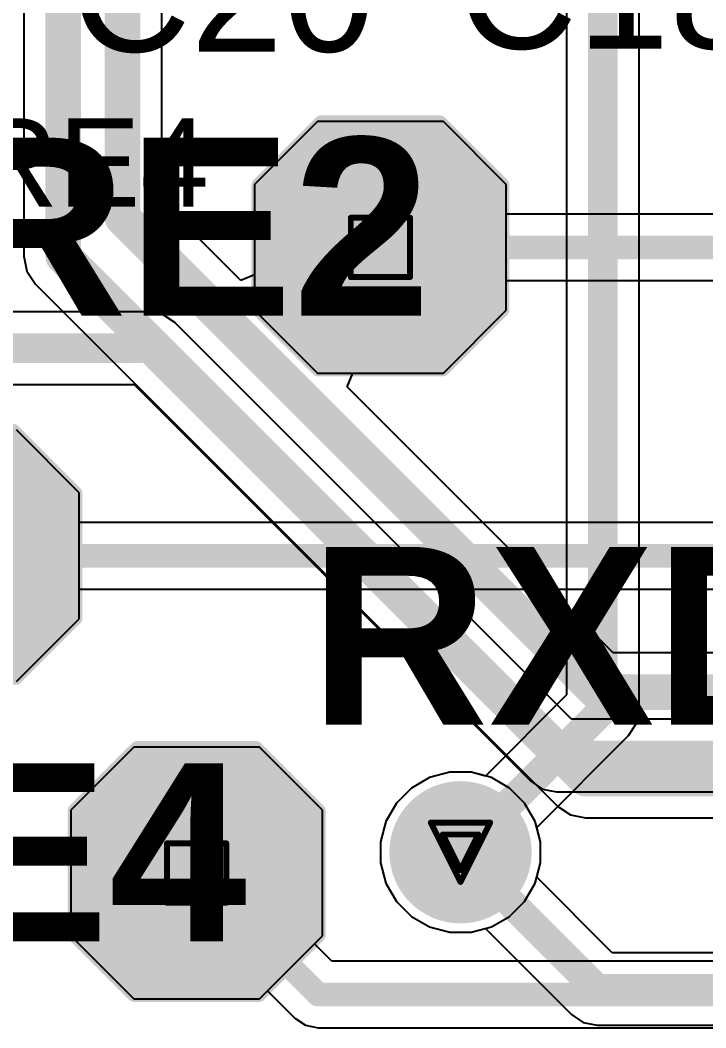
# Model space of a CAD drawing. Header units: inches. Extents: x -0.1 to 17.9, y -0.8 to 4.8.
# Drawn here: x 0.7115 to 0.9427, y 2.7958 to 3.1356 of the extents above; entities that cross this region are included whole.
import ezdxf

# ---------------------------------------------------------------- set-up
doc = ezdxf.new("R2010")
doc.units = ezdxf.units.IN
doc.header["$MEASUREMENT"] = 0
for name, color, linetype in [('Bottom Layer 1', 5, 'Continuous'), ('Bottom Solder', 6, 'Continuous'), ('Drill Drawing', 1, 'Continuous'), ('GND+Signal', 16, 'Continuous'), ('Multi-Layer', 9, 'Continuous'), ('Pad Holes', 156, 'Continuous'), ('PWR+Signal', 76, 'Continuous'), ('Top 3D Body', 56, 'Continuous'), ('Top Layer 1', 1, 'Continuous'), ('Top Overlay', 2, 'Continuous'), ('Top Solder', 216, 'Continuous')]:
    doc.layers.add(name, color=color, linetype=linetype)
doc.styles.add('Arial', font='', dxfattribs={"height": 0.2})
doc.styles.add('Arial_Bold', font='', dxfattribs={"height": 0.2})
doc.styles.get('Arial').set_extended_font_data('Arial')
doc.styles.get('Arial_Bold').set_extended_font_data('Arial', bold=True)

# ---------------------------------------------------------------- blocks, each defined once
blk = doc.blocks.new('T____P______TH_1_8___H_________0_92___48')
at = {"layer": 'Bottom Layer 1'}
blk.add_hatch(color=5, dxfattribs=at).paths.add_polyline_path([(0.01772, 0.03543), (-0.01772, 0.03543), (-0.03543, 0.01772), (-0.03543, -0.01772), (-0.01772, -0.03543), (0.01772, -0.03543), (0.03543, -0.01772), (0.03543, 0.01772)])
at = {"layer": 'Bottom Solder'}
blk.add_hatch(color=6, dxfattribs=at).paths.add_polyline_path([(0.01972, 0.03943), (-0.01972, 0.03943), (-0.03943, 0.01972), (-0.03943, -0.01972), (-0.01972, -0.03943), (0.01972, -0.03943), (0.03943, -0.01972), (0.03943, 0.01972)])
at = {"layer": 'GND+Signal'}
blk.add_hatch(color=16, dxfattribs=at).paths.add_polyline_path([(0.01772, 0.03543), (-0.01772, 0.03543), (-0.03543, 0.01772), (-0.03543, -0.01772), (-0.01772, -0.03543), (0.01772, -0.03543), (0.03543, -0.01772), (0.03543, 0.01772)])
at = {"layer": 'Multi-Layer'}
blk.add_hatch(color=9, dxfattribs=at).paths.add_polyline_path([(0.01772, 0.03543), (-0.01772, 0.03543), (-0.03543, 0.01772), (-0.03543, -0.01772), (-0.01772, -0.03543), (0.01772, -0.03543), (0.03543, -0.01772), (0.03543, 0.01772)])
at = {"layer": 'Pad Holes'}
h = blk.add_hatch(color=7, dxfattribs=at)
edge = h.paths.add_edge_path()
edge.add_arc((0, 0), 0.01811, 0, 360)
at = {"layer": 'PWR+Signal'}
blk.add_hatch(color=76, dxfattribs=at).paths.add_polyline_path([(0.01772, 0.03543), (-0.01772, 0.03543), (-0.03543, 0.01772), (-0.03543, -0.01772), (-0.01772, -0.03543), (0.01772, -0.03543), (0.03543, -0.01772), (0.03543, 0.01772)])
at = {"layer": 'Top Layer 1'}
blk.add_hatch(color=1, dxfattribs=at).paths.add_polyline_path([(0.01772, 0.03543), (-0.01772, 0.03543), (-0.03543, 0.01772), (-0.03543, -0.01772), (-0.01772, -0.03543), (0.01772, -0.03543), (0.03543, -0.01772), (0.03543, 0.01772)])
at = {"layer": 'Top Solder'}
blk.add_hatch(color=216, dxfattribs=at).paths.add_polyline_path([(0.01972, 0.03943), (-0.01972, 0.03943), (-0.03943, 0.01972), (-0.03943, -0.01972), (-0.01972, -0.03943), (0.01972, -0.03943), (0.03943, -0.01972), (0.03943, 0.01972)])
at = {"layer": 'Top Overlay'}
for points in [[(-0.041, 0.021, 0.005, 0.005, 0), (-0.02, 0.042, 0.005, 0.005, 0)], [(-0.02, 0.042, 0.005, 0.005, 0), (0.02, 0.042, 0.005, 0.005, 0)], [(0.02, 0.042, 0.005, 0.005, 0), (0.041, 0.021, 0.005, 0.005, 0)], [(-0.041, -0.021, 0.005, 0.005, 0), (-0.041, 0.021, 0.005, 0.005, 0)], [(0.041, -0.021, 0.005, 0.005, 0), (0.041, 0.021, 0.005, 0.005, 0)], [(-0.041, -0.021, 0.005, 0.005, 0), (-0.021, -0.041, 0.005, 0.005, 0)], [(0.021, -0.041, 0.005, 0.005, 0), (0.041, -0.021, 0.005, 0.005, 0)], [(-0.02, -0.041, 0.005, 0.005, 0), (0.021, -0.041, 0.005, 0.005, 0)]]:
    blk.add_lwpolyline(points, format="xyseb", dxfattribs=at)
for points in [[(-0.02125, 0.042, 0.0025, 0.0025, 1), (-0.01875, 0.042, 0.0025, 0.0025, 1)], [(-0.02125, 0.042, 0.0025, 0.0025, 1), (-0.01875, 0.042, 0.0025, 0.0025, 1)], [(0.01875, 0.042, 0.0025, 0.0025, 1), (0.02125, 0.042, 0.0025, 0.0025, 1)], [(0.01875, 0.042, 0.0025, 0.0025, 1), (0.02125, 0.042, 0.0025, 0.0025, 1)], [(-0.04225, 0.021, 0.0025, 0.0025, 1), (-0.03975, 0.021, 0.0025, 0.0025, 1)], [(-0.04225, 0.021, 0.0025, 0.0025, 1), (-0.03975, 0.021, 0.0025, 0.0025, 1)], [(0.03975, 0.021, 0.0025, 0.0025, 1), (0.04225, 0.021, 0.0025, 0.0025, 1)], [(0.03975, 0.021, 0.0025, 0.0025, 1), (0.04225, 0.021, 0.0025, 0.0025, 1)], [(-0.04225, -0.021, 0.0025, 0.0025, 1), (-0.03975, -0.021, 0.0025, 0.0025, 1)], [(-0.04225, -0.021, 0.0025, 0.0025, 1), (-0.03975, -0.021, 0.0025, 0.0025, 1)], [(0.03975, -0.021, 0.0025, 0.0025, 1), (0.04225, -0.021, 0.0025, 0.0025, 1)], [(0.03975, -0.021, 0.0025, 0.0025, 1), (0.04225, -0.021, 0.0025, 0.0025, 1)], [(-0.02225, -0.041, 0.0025, 0.0025, 1), (-0.01975, -0.041, 0.0025, 0.0025, 1)], [(-0.02125, -0.041, 0.0025, 0.0025, 1), (-0.01875, -0.041, 0.0025, 0.0025, 1)], [(0.01975, -0.041, 0.0025, 0.0025, 1), (0.02225, -0.041, 0.0025, 0.0025, 1)], [(0.01975, -0.041, 0.0025, 0.0025, 1), (0.02225, -0.041, 0.0025, 0.0025, 1)]]:
    blk.add_lwpolyline(points, format="xyseb", close=True, dxfattribs=at)
blk = doc.blocks.new('T____P______TH_1_8___H_________0_92___49')
at = {"layer": 'Bottom Layer 1'}
blk.add_hatch(color=5, dxfattribs=at).paths.add_polyline_path([(0.01772, 0.03543), (-0.01772, 0.03543), (-0.03543, 0.01772), (-0.03543, -0.01772), (-0.01772, -0.03543), (0.01772, -0.03543), (0.03543, -0.01772), (0.03543, 0.01772)])
at = {"layer": 'Bottom Solder'}
blk.add_hatch(color=6, dxfattribs=at).paths.add_polyline_path([(0.01972, 0.03943), (-0.01972, 0.03943), (-0.03943, 0.01972), (-0.03943, -0.01972), (-0.01972, -0.03943), (0.01972, -0.03943), (0.03943, -0.01972), (0.03943, 0.01972)])
at = {"layer": 'GND+Signal'}
blk.add_hatch(color=16, dxfattribs=at).paths.add_polyline_path([(0.01772, 0.03543), (-0.01772, 0.03543), (-0.03543, 0.01772), (-0.03543, -0.01772), (-0.01772, -0.03543), (0.01772, -0.03543), (0.03543, -0.01772), (0.03543, 0.01772)])
at = {"layer": 'Multi-Layer'}
blk.add_hatch(color=9, dxfattribs=at).paths.add_polyline_path([(0.01772, 0.03543), (-0.01772, 0.03543), (-0.03543, 0.01772), (-0.03543, -0.01772), (-0.01772, -0.03543), (0.01772, -0.03543), (0.03543, -0.01772), (0.03543, 0.01772)])
at = {"layer": 'Pad Holes'}
h = blk.add_hatch(color=7, dxfattribs=at)
edge = h.paths.add_edge_path()
edge.add_arc((0, 0), 0.01811, 0, 360)
at = {"layer": 'PWR+Signal'}
blk.add_hatch(color=76, dxfattribs=at).paths.add_polyline_path([(0.01772, 0.03543), (-0.01772, 0.03543), (-0.03543, 0.01772), (-0.03543, -0.01772), (-0.01772, -0.03543), (0.01772, -0.03543), (0.03543, -0.01772), (0.03543, 0.01772)])
at = {"layer": 'Top Layer 1'}
blk.add_hatch(color=1, dxfattribs=at).paths.add_polyline_path([(0.01772, 0.03543), (-0.01772, 0.03543), (-0.03543, 0.01772), (-0.03543, -0.01772), (-0.01772, -0.03543), (0.01772, -0.03543), (0.03543, -0.01772), (0.03543, 0.01772)])
at = {"layer": 'Top Solder'}
blk.add_hatch(color=216, dxfattribs=at).paths.add_polyline_path([(0.01972, 0.03943), (-0.01972, 0.03943), (-0.03943, 0.01972), (-0.03943, -0.01972), (-0.01972, -0.03943), (0.01972, -0.03943), (0.03943, -0.01972), (0.03943, 0.01972)])
at = {"layer": 'Top Overlay'}
for points in [[(-0.041, 0.021, 0.005, 0.005, 0), (-0.02, 0.042, 0.005, 0.005, 0)], [(-0.02, 0.042, 0.005, 0.005, 0), (0.02, 0.042, 0.005, 0.005, 0)], [(0.02, 0.042, 0.005, 0.005, 0), (0.041, 0.021, 0.005, 0.005, 0)], [(-0.041, -0.021, 0.005, 0.005, 0), (-0.041, 0.021, 0.005, 0.005, 0)], [(0.041, -0.021, 0.005, 0.005, 0), (0.041, 0.021, 0.005, 0.005, 0)], [(-0.041, -0.021, 0.005, 0.005, 0), (-0.021, -0.041, 0.005, 0.005, 0)], [(0.021, -0.041, 0.005, 0.005, 0), (0.041, -0.021, 0.005, 0.005, 0)], [(-0.02, -0.041, 0.005, 0.005, 0), (0.021, -0.041, 0.005, 0.005, 0)]]:
    blk.add_lwpolyline(points, format="xyseb", dxfattribs=at)
for points in [[(-0.02125, 0.042, 0.0025, 0.0025, 1), (-0.01875, 0.042, 0.0025, 0.0025, 1)], [(-0.02125, 0.042, 0.0025, 0.0025, 1), (-0.01875, 0.042, 0.0025, 0.0025, 1)], [(0.01875, 0.042, 0.0025, 0.0025, 1), (0.02125, 0.042, 0.0025, 0.0025, 1)], [(0.01875, 0.042, 0.0025, 0.0025, 1), (0.02125, 0.042, 0.0025, 0.0025, 1)], [(-0.04225, 0.021, 0.0025, 0.0025, 1), (-0.03975, 0.021, 0.0025, 0.0025, 1)], [(-0.04225, 0.021, 0.0025, 0.0025, 1), (-0.03975, 0.021, 0.0025, 0.0025, 1)], [(0.03975, 0.021, 0.0025, 0.0025, 1), (0.04225, 0.021, 0.0025, 0.0025, 1)], [(0.03975, 0.021, 0.0025, 0.0025, 1), (0.04225, 0.021, 0.0025, 0.0025, 1)], [(-0.04225, -0.021, 0.0025, 0.0025, 1), (-0.03975, -0.021, 0.0025, 0.0025, 1)], [(-0.04225, -0.021, 0.0025, 0.0025, 1), (-0.03975, -0.021, 0.0025, 0.0025, 1)], [(0.03975, -0.021, 0.0025, 0.0025, 1), (0.04225, -0.021, 0.0025, 0.0025, 1)], [(0.03975, -0.021, 0.0025, 0.0025, 1), (0.04225, -0.021, 0.0025, 0.0025, 1)], [(-0.02225, -0.041, 0.0025, 0.0025, 1), (-0.01975, -0.041, 0.0025, 0.0025, 1)], [(-0.02125, -0.041, 0.0025, 0.0025, 1), (-0.01875, -0.041, 0.0025, 0.0025, 1)], [(0.01975, -0.041, 0.0025, 0.0025, 1), (0.02225, -0.041, 0.0025, 0.0025, 1)], [(0.01975, -0.041, 0.0025, 0.0025, 1), (0.02225, -0.041, 0.0025, 0.0025, 1)]]:
    blk.add_lwpolyline(points, format="xyseb", close=True, dxfattribs=at)
blk = doc.blocks.new('T____P______TH_1_8___H_________0_92___50')
at = {"layer": 'Bottom Layer 1'}
blk.add_hatch(color=5, dxfattribs=at).paths.add_polyline_path([(0.01772, 0.03543), (-0.01772, 0.03543), (-0.03543, 0.01772), (-0.03543, -0.01772), (-0.01772, -0.03543), (0.01772, -0.03543), (0.03543, -0.01772), (0.03543, 0.01772)])
at = {"layer": 'Bottom Solder'}
blk.add_hatch(color=6, dxfattribs=at).paths.add_polyline_path([(0.01972, 0.03943), (-0.01972, 0.03943), (-0.03943, 0.01972), (-0.03943, -0.01972), (-0.01972, -0.03943), (0.01972, -0.03943), (0.03943, -0.01972), (0.03943, 0.01972)])
at = {"layer": 'GND+Signal'}
blk.add_hatch(color=16, dxfattribs=at).paths.add_polyline_path([(0.01772, 0.03543), (-0.01772, 0.03543), (-0.03543, 0.01772), (-0.03543, -0.01772), (-0.01772, -0.03543), (0.01772, -0.03543), (0.03543, -0.01772), (0.03543, 0.01772)])
at = {"layer": 'Multi-Layer'}
blk.add_hatch(color=9, dxfattribs=at).paths.add_polyline_path([(0.01772, 0.03543), (-0.01772, 0.03543), (-0.03543, 0.01772), (-0.03543, -0.01772), (-0.01772, -0.03543), (0.01772, -0.03543), (0.03543, -0.01772), (0.03543, 0.01772)])
at = {"layer": 'Pad Holes'}
h = blk.add_hatch(color=7, dxfattribs=at)
edge = h.paths.add_edge_path()
edge.add_arc((0, 0), 0.01811, 0, 360)
at = {"layer": 'PWR+Signal'}
blk.add_hatch(color=76, dxfattribs=at).paths.add_polyline_path([(0.01772, 0.03543), (-0.01772, 0.03543), (-0.03543, 0.01772), (-0.03543, -0.01772), (-0.01772, -0.03543), (0.01772, -0.03543), (0.03543, -0.01772), (0.03543, 0.01772)])
at = {"layer": 'Top Layer 1'}
blk.add_hatch(color=1, dxfattribs=at).paths.add_polyline_path([(0.01772, 0.03543), (-0.01772, 0.03543), (-0.03543, 0.01772), (-0.03543, -0.01772), (-0.01772, -0.03543), (0.01772, -0.03543), (0.03543, -0.01772), (0.03543, 0.01772)])
at = {"layer": 'Top Solder'}
blk.add_hatch(color=216, dxfattribs=at).paths.add_polyline_path([(0.01972, 0.03943), (-0.01972, 0.03943), (-0.03943, 0.01972), (-0.03943, -0.01972), (-0.01972, -0.03943), (0.01972, -0.03943), (0.03943, -0.01972), (0.03943, 0.01972)])
at = {"layer": 'Top Overlay'}
for points in [[(-0.041, 0.021, 0.005, 0.005, 0), (-0.02, 0.042, 0.005, 0.005, 0)], [(-0.02, 0.042, 0.005, 0.005, 0), (0.02, 0.042, 0.005, 0.005, 0)], [(0.02, 0.042, 0.005, 0.005, 0), (0.041, 0.021, 0.005, 0.005, 0)], [(-0.041, -0.021, 0.005, 0.005, 0), (-0.041, 0.021, 0.005, 0.005, 0)], [(0.041, -0.021, 0.005, 0.005, 0), (0.041, 0.021, 0.005, 0.005, 0)], [(-0.041, -0.021, 0.005, 0.005, 0), (-0.021, -0.041, 0.005, 0.005, 0)], [(0.021, -0.041, 0.005, 0.005, 0), (0.041, -0.021, 0.005, 0.005, 0)], [(-0.02, -0.041, 0.005, 0.005, 0), (0.021, -0.041, 0.005, 0.005, 0)]]:
    blk.add_lwpolyline(points, format="xyseb", dxfattribs=at)
for points in [[(-0.02125, 0.042, 0.0025, 0.0025, 1), (-0.01875, 0.042, 0.0025, 0.0025, 1)], [(-0.02125, 0.042, 0.0025, 0.0025, 1), (-0.01875, 0.042, 0.0025, 0.0025, 1)], [(0.01875, 0.042, 0.0025, 0.0025, 1), (0.02125, 0.042, 0.0025, 0.0025, 1)], [(0.01875, 0.042, 0.0025, 0.0025, 1), (0.02125, 0.042, 0.0025, 0.0025, 1)], [(-0.04225, 0.021, 0.0025, 0.0025, 1), (-0.03975, 0.021, 0.0025, 0.0025, 1)], [(-0.04225, 0.021, 0.0025, 0.0025, 1), (-0.03975, 0.021, 0.0025, 0.0025, 1)], [(0.03975, 0.021, 0.0025, 0.0025, 1), (0.04225, 0.021, 0.0025, 0.0025, 1)], [(0.03975, 0.021, 0.0025, 0.0025, 1), (0.04225, 0.021, 0.0025, 0.0025, 1)], [(-0.04225, -0.021, 0.0025, 0.0025, 1), (-0.03975, -0.021, 0.0025, 0.0025, 1)], [(-0.04225, -0.021, 0.0025, 0.0025, 1), (-0.03975, -0.021, 0.0025, 0.0025, 1)], [(0.03975, -0.021, 0.0025, 0.0025, 1), (0.04225, -0.021, 0.0025, 0.0025, 1)], [(0.03975, -0.021, 0.0025, 0.0025, 1), (0.04225, -0.021, 0.0025, 0.0025, 1)], [(-0.02225, -0.041, 0.0025, 0.0025, 1), (-0.01975, -0.041, 0.0025, 0.0025, 1)], [(-0.02125, -0.041, 0.0025, 0.0025, 1), (-0.01875, -0.041, 0.0025, 0.0025, 1)], [(0.01975, -0.041, 0.0025, 0.0025, 1), (0.02225, -0.041, 0.0025, 0.0025, 1)], [(0.01975, -0.041, 0.0025, 0.0025, 1), (0.02225, -0.041, 0.0025, 0.0025, 1)]]:
    blk.add_lwpolyline(points, format="xyseb", close=True, dxfattribs=at)
blk = doc.blocks.new('T____P______TH_1_8___H_________0_92___59')
at = {"layer": 'Bottom Layer 1'}
h = blk.add_hatch(color=5, dxfattribs=at)
edge = h.paths.add_edge_path()
edge.add_arc((0, 0), 0.02, 0, 360)
at = {"layer": 'Bottom Solder'}
h = blk.add_hatch(color=6, dxfattribs=at)
edge = h.paths.add_edge_path()
edge.add_arc((0, 0), 0.024, 0, 360)
at = {"layer": 'GND+Signal'}
h = blk.add_hatch(color=16, dxfattribs=at)
edge = h.paths.add_edge_path()
edge.add_arc((0, 0), 0.02, 0, 360)
at = {"layer": 'Multi-Layer'}
h = blk.add_hatch(color=9, dxfattribs=at)
edge = h.paths.add_edge_path()
edge.add_arc((0, 0), 0.02, 0, 360)
at = {"layer": 'Pad Holes'}
h = blk.add_hatch(color=7, dxfattribs=at)
edge = h.paths.add_edge_path()
edge.add_arc((0, 0), 0.01, 0, 360)
at = {"layer": 'PWR+Signal'}
h = blk.add_hatch(color=76, dxfattribs=at)
edge = h.paths.add_edge_path()
edge.add_arc((0, 0), 0.02, 0, 360)
at = {"layer": 'Top Layer 1'}
h = blk.add_hatch(color=1, dxfattribs=at)
edge = h.paths.add_edge_path()
edge.add_arc((0, 0), 0.02, 0, 360)
at = {"layer": 'Top Solder'}
h = blk.add_hatch(color=216, dxfattribs=at)
edge = h.paths.add_edge_path()
edge.add_arc((0, 0), 0.024, 0, 360)

msp = doc.modelspace()

# ---------------------------------------------------------------- linework, layer by layer
at = {"layer": 'Bottom Layer 1'}
for p, q in [((0.71275, 3.38851), (0.71275, 3.056)), ((0.75925, 3.07449), (0.75925, 3.29107)), ((0.81178, 3.10143), (0.79057, 3.08022)), ((0.85422, 3.10143), (0.81178, 3.10143)), ((0.87543, 3.08022), (0.85422, 3.10143)), ((0.79057, 3.08022), (0.79057, 3.04971)), ((0.87543, 3.07022), (0.87543, 3.08022)), ((0.78595, 3.0478), (0.75925, 3.07449)), ((0.96048, 3.07022), (0.87543, 3.07022)), ((0.71275, 3.056), (0.71375, 3.05093)), ((0.71375, 3.05093), (0.71663, 3.04663)), ((0.79057, 3.04971), (0.78595, 3.0478)), ((0.71663, 3.04663), (0.89278, 2.87047)), ((0.87543, 3.03778), (0.87543, 3.04778)), ((0.87543, 3.04778), (1.06761, 3.04778)), ((0.85422, 3.01657), (0.87543, 3.03778)), ((0.8218, 3.01195), (0.82371, 3.01657)), ((0.82371, 3.01657), (0.85422, 3.01657)), ((0.91149, 2.92225), (0.8218, 3.01195)), ((0.73143, 2.97622), (0.71022, 2.99743)), ((0.73143, 2.93378), (0.73143, 2.97622)), ((0.71022, 2.91257), (0.73143, 2.93378)), ((1.29465, 2.92225), (0.91149, 2.92225)), ((0.74978, 2.89043), (0.72857, 2.86922)), ((0.79222, 2.89043), (0.74978, 2.89043)), ((0.81343, 2.86922), (0.79222, 2.89043)), ((0.85645, 2.882), (0.84958, 2.88016)), ((0.86356, 2.882), (0.85645, 2.882)), ((0.87042, 2.88016), (0.86356, 2.882)), ((0.84958, 2.88016), (0.84342, 2.87661)), ((0.87658, 2.87661), (0.87042, 2.88016)), ((0.84342, 2.87661), (0.8384, 2.87158)), ((0.88161, 2.87158), (0.87658, 2.87661)), ((0.72857, 2.86922), (0.72857, 2.82678)), ((0.81343, 2.82678), (0.81343, 2.86922)), ((0.8384, 2.87158), (0.83484, 2.86542)), ((0.88516, 2.86542), (0.88161, 2.87158)), ((0.89278, 2.87047), (0.89708, 2.8676)), ((0.83484, 2.86542), (0.833, 2.85855)), ((0.887, 2.85855), (0.88516, 2.86542)), ((0.89708, 2.8676), (0.90215, 2.86659)), ((0.90215, 2.86659), (1.10392, 2.86659)), ((0.833, 2.85855), (0.833, 2.85145)), ((0.887, 2.85145), (0.887, 2.85855)), ((0.833, 2.85145), (0.83484, 2.84458)), ((0.88516, 2.84458), (0.887, 2.85145)), ((0.83484, 2.84458), (0.8384, 2.83842)), ((0.88161, 2.83842), (0.88516, 2.84458)), ((0.8384, 2.83842), (0.84342, 2.83339)), ((0.87658, 2.83339), (0.88161, 2.83842)), ((0.84342, 2.83339), (0.84958, 2.82984)), ((0.87042, 2.82984), (0.87658, 2.83339)), ((0.84958, 2.82984), (0.85645, 2.828)), ((0.85645, 2.828), (0.86356, 2.828)), ((0.86356, 2.828), (0.87042, 2.82984)), ((0.72857, 2.82678), (0.74978, 2.80557)), ((0.79222, 2.80557), (0.81343, 2.82678)), ((0.74978, 2.80557), (0.79222, 2.80557))]:
    msp.add_line(p, q, dxfattribs=at)
for points in [[(0.746, 3.069, 0.012, 0.012, 0), (0.746, 3.409, 0.012, 0.012, 0)], [(0.726, 3.056, 0.012, 0.012, 0), (0.726, 3.394, 0.012, 0.012, 0)], [(0.746, 3.069, 0.012, 0.012, 0), (0.906, 2.909, 0.012, 0.012, 0)], [(0.833, 3.059, 0.008, 0.008, 0), (1.083, 3.059, 0.008, 0.008, 0)], [(0.726, 3.056, 0.012, 0.012, 0), (0.90215, 2.87985, 0.012, 0.012, 0)], [(0.906, 2.909, 0.012, 0.012, 0), (1.308, 2.909, 0.012, 0.012, 0)], [(0.90215, 2.87985, 0.012, 0.012, 0), (1.31737, 2.87985, 0.012, 0.012, 0)]]:
    msp.add_lwpolyline(points, format="xyseb", dxfattribs=at)
for points in [[(0.743, 3.069, 0.006, 0.006, 1), (0.749, 3.069, 0.006, 0.006, 1)], [(0.743, 3.069, 0.006, 0.006, 1), (0.749, 3.069, 0.006, 0.006, 1)], [(0.831, 3.059, 0.004, 0.004, 1), (0.835, 3.059, 0.004, 0.004, 1)], [(0.723, 3.056, 0.006, 0.006, 1), (0.729, 3.056, 0.006, 0.006, 1)], [(0.723, 3.056, 0.006, 0.006, 1), (0.729, 3.056, 0.006, 0.006, 1)], [(0.903, 2.909, 0.006, 0.006, 1), (0.909, 2.909, 0.006, 0.006, 1)], [(0.903, 2.909, 0.006, 0.006, 1), (0.909, 2.909, 0.006, 0.006, 1)], [(0.89915, 2.87985, 0.006, 0.006, 1), (0.90515, 2.87985, 0.006, 0.006, 1)], [(0.89915, 2.87985, 0.006, 0.006, 1), (0.90515, 2.87985, 0.006, 0.006, 1)]]:
    msp.add_lwpolyline(points, format="xyseb", close=True, dxfattribs=at)
at = {"layer": 'Drill Drawing'}
for points in [[(0.823, 3.069, 0.002, 0.002, 0), (0.843, 3.069, 0.002, 0.002, 0)], [(0.823, 3.049, 0.002, 0.002, 0), (0.823, 3.069, 0.002, 0.002, 0)], [(0.843, 3.049, 0.002, 0.002, 0), (0.843, 3.069, 0.002, 0.002, 0)], [(0.823, 3.049, 0.002, 0.002, 0), (0.843, 3.049, 0.002, 0.002, 0)], [(0.85, 2.865, 0.002, 0.002, 0), (0.87, 2.865, 0.002, 0.002, 0)], [(0.85, 2.865, 0.002, 0.002, 0), (0.86, 2.845, 0.002, 0.002, 0)], [(0.86, 2.845, 0.002, 0.002, 0), (0.87, 2.865, 0.002, 0.002, 0)], [(0.854, 2.861, 0.002, 0.002, 0), (0.866, 2.861, 0.002, 0.002, 0)], [(0.854, 2.861, 0.002, 0.002, 0), (0.86, 2.849, 0.002, 0.002, 0)], [(0.86, 2.849, 0.002, 0.002, 0), (0.866, 2.861, 0.002, 0.002, 0)], [(0.761, 2.858, 0.002, 0.002, 0), (0.781, 2.858, 0.002, 0.002, 0)], [(0.761, 2.838, 0.002, 0.002, 0), (0.761, 2.858, 0.002, 0.002, 0)], [(0.781, 2.838, 0.002, 0.002, 0), (0.781, 2.858, 0.002, 0.002, 0)], [(0.761, 2.838, 0.002, 0.002, 0), (0.781, 2.838, 0.002, 0.002, 0)]]:
    msp.add_lwpolyline(points, format="xyseb", dxfattribs=at)
for points in [[(0.8225, 3.069, 0.001, 0.001, 1), (0.8235, 3.069, 0.001, 0.001, 1)], [(0.8225, 3.069, 0.001, 0.001, 1), (0.8235, 3.069, 0.001, 0.001, 1)], [(0.8425, 3.069, 0.001, 0.001, 1), (0.8435, 3.069, 0.001, 0.001, 1)], [(0.8425, 3.069, 0.001, 0.001, 1), (0.8435, 3.069, 0.001, 0.001, 1)], [(0.8225, 3.049, 0.001, 0.001, 1), (0.8235, 3.049, 0.001, 0.001, 1)], [(0.8225, 3.049, 0.001, 0.001, 1), (0.8235, 3.049, 0.001, 0.001, 1)], [(0.8425, 3.049, 0.001, 0.001, 1), (0.8435, 3.049, 0.001, 0.001, 1)], [(0.8425, 3.049, 0.001, 0.001, 1), (0.8435, 3.049, 0.001, 0.001, 1)], [(0.8495, 2.865, 0.001, 0.001, 1), (0.8505, 2.865, 0.001, 0.001, 1)], [(0.8495, 2.865, 0.001, 0.001, 1), (0.8505, 2.865, 0.001, 0.001, 1)], [(0.8695, 2.865, 0.001, 0.001, 1), (0.8705, 2.865, 0.001, 0.001, 1)], [(0.8695, 2.865, 0.001, 0.001, 1), (0.8705, 2.865, 0.001, 0.001, 1)], [(0.8535, 2.861, 0.001, 0.001, 1), (0.8545, 2.861, 0.001, 0.001, 1)], [(0.8535, 2.861, 0.001, 0.001, 1), (0.8545, 2.861, 0.001, 0.001, 1)], [(0.8655, 2.861, 0.001, 0.001, 1), (0.8665, 2.861, 0.001, 0.001, 1)], [(0.8655, 2.861, 0.001, 0.001, 1), (0.8665, 2.861, 0.001, 0.001, 1)], [(0.7605, 2.858, 0.001, 0.001, 1), (0.7615, 2.858, 0.001, 0.001, 1)], [(0.7605, 2.858, 0.001, 0.001, 1), (0.7615, 2.858, 0.001, 0.001, 1)], [(0.7805, 2.858, 0.001, 0.001, 1), (0.7815, 2.858, 0.001, 0.001, 1)], [(0.7805, 2.858, 0.001, 0.001, 1), (0.7815, 2.858, 0.001, 0.001, 1)], [(0.8595, 2.849, 0.001, 0.001, 1), (0.8605, 2.849, 0.001, 0.001, 1)], [(0.8595, 2.849, 0.001, 0.001, 1), (0.8605, 2.849, 0.001, 0.001, 1)], [(0.8595, 2.845, 0.001, 0.001, 1), (0.8605, 2.845, 0.001, 0.001, 1)], [(0.8595, 2.845, 0.001, 0.001, 1), (0.8605, 2.845, 0.001, 0.001, 1)], [(0.7605, 2.838, 0.001, 0.001, 1), (0.7615, 2.838, 0.001, 0.001, 1)], [(0.7605, 2.838, 0.001, 0.001, 1), (0.7615, 2.838, 0.001, 0.001, 1)], [(0.7805, 2.838, 0.001, 0.001, 1), (0.7815, 2.838, 0.001, 0.001, 1)], [(0.7805, 2.838, 0.001, 0.001, 1), (0.7815, 2.838, 0.001, 0.001, 1)]]:
    msp.add_lwpolyline(points, format="xyseb", close=True, dxfattribs=at)
at = {"layer": 'GND+Signal'}
for p, q in [((0.92024, 2.903), (0.92024, 3.34163)), ((0.89576, 3.17609), (0.89576, 2.90807)), ((0.81178, 3.10143), (0.79057, 3.08022)), ((0.85422, 3.10143), (0.81178, 3.10143)), ((0.87543, 3.08022), (0.85422, 3.10143)), ((0.79057, 3.08022), (0.79057, 3.03778)), ((0.87543, 3.03778), (0.87543, 3.08022)), ((0.79057, 3.03778), (0.81178, 3.01657)), ((0.85422, 3.01657), (0.87543, 3.03778)), ((0.81178, 3.01657), (0.85422, 3.01657)), ((0.73143, 2.97622), (0.71022, 2.99743)), ((0.73143, 2.93378), (0.73143, 2.97622)), ((0.71022, 2.91257), (0.73143, 2.93378)), ((0.89576, 2.90807), (0.8684, 2.8807)), ((0.9193, 2.89832), (0.92024, 2.903)), ((0.91665, 2.89435), (0.9193, 2.89832)), ((0.8857, 2.8634), (0.91665, 2.89435)), ((0.74978, 2.89043), (0.72857, 2.86922)), ((0.79222, 2.89043), (0.74978, 2.89043)), ((0.81343, 2.86922), (0.79222, 2.89043)), ((0.85645, 2.882), (0.84958, 2.88016)), ((0.86356, 2.882), (0.85645, 2.882)), ((0.8684, 2.8807), (0.86356, 2.882)), ((0.84958, 2.88016), (0.84342, 2.87661)), ((0.84342, 2.87661), (0.8384, 2.87158)), ((0.72857, 2.86922), (0.72857, 2.82678)), ((0.81343, 2.82678), (0.81343, 2.86922)), ((0.8384, 2.87158), (0.83484, 2.86542)), ((0.83484, 2.86542), (0.833, 2.85855)), ((0.887, 2.85855), (0.8857, 2.8634)), ((0.833, 2.85855), (0.833, 2.85145)), ((0.887, 2.85145), (0.887, 2.85855)), ((0.833, 2.85145), (0.83484, 2.84458)), ((0.88516, 2.84458), (0.887, 2.85145)), ((0.83484, 2.84458), (0.8384, 2.83842)), ((0.88161, 2.83842), (0.88516, 2.84458)), ((0.8384, 2.83842), (0.84342, 2.83339)), ((0.87658, 2.83339), (0.88161, 2.83842)), ((0.84342, 2.83339), (0.84958, 2.82984)), ((0.87042, 2.82984), (0.87658, 2.83339)), ((0.84958, 2.82984), (0.85645, 2.828)), ((0.85645, 2.828), (0.86356, 2.828)), ((0.86356, 2.828), (0.87042, 2.82984)), ((0.72857, 2.82678), (0.74978, 2.80557)), ((0.79222, 2.80557), (0.81343, 2.82678)), ((0.74978, 2.80557), (0.79222, 2.80557))]:
    msp.add_line(p, q, dxfattribs=at)
for points in [[(0.908, 2.903, 0.01, 0.01, 0), (0.908, 3.356, 0.01, 0.01, 0)], [(0.86, 2.855, 0.01, 0.01, 0), (0.908, 2.903, 0.01, 0.01, 0)]]:
    msp.add_lwpolyline(points, format="xyseb", dxfattribs=at)
for points in [[(0.9055, 2.903, 0.005, 0.005, 1), (0.9105, 2.903, 0.005, 0.005, 1)], [(0.9055, 2.903, 0.005, 0.005, 1), (0.9105, 2.903, 0.005, 0.005, 1)], [(0.8575, 2.855, 0.005, 0.005, 1), (0.8625, 2.855, 0.005, 0.005, 1)]]:
    msp.add_lwpolyline(points, format="xyseb", close=True, dxfattribs=at)
at = {"layer": 'PWR+Signal'}
for p, q in [((0.81178, 3.10143), (0.79057, 3.08022)), ((0.85422, 3.10143), (0.81178, 3.10143)), ((0.87543, 3.08022), (0.85422, 3.10143)), ((0.79057, 3.08022), (0.79057, 3.03778)), ((0.87543, 3.03778), (0.87543, 3.08022)), ((0.79057, 3.03778), (0.81178, 3.01657)), ((0.85422, 3.01657), (0.87543, 3.03778)), ((0.81178, 3.01657), (0.85422, 3.01657)), ((0.73143, 2.97622), (0.71022, 2.99743)), ((0.73143, 2.96622), (0.73143, 2.97622)), ((1.03135, 2.96622), (0.73143, 2.96622)), ((0.73143, 2.93378), (0.73143, 2.94378)), ((0.73143, 2.94378), (1.036, 2.94378)), ((0.71022, 2.91257), (0.73143, 2.93378)), ((0.74978, 2.89043), (0.72857, 2.86922)), ((0.79222, 2.89043), (0.74978, 2.89043)), ((0.81343, 2.86922), (0.79222, 2.89043)), ((0.85645, 2.882), (0.84958, 2.88016)), ((0.86356, 2.882), (0.85645, 2.882)), ((0.87042, 2.88016), (0.86356, 2.882)), ((0.84958, 2.88016), (0.84342, 2.87661)), ((0.87658, 2.87661), (0.87042, 2.88016)), ((0.84342, 2.87661), (0.8384, 2.87158)), ((0.88161, 2.87158), (0.87658, 2.87661)), ((0.72857, 2.86922), (0.72857, 2.82678)), ((0.81343, 2.82678), (0.81343, 2.86922)), ((0.8384, 2.87158), (0.83484, 2.86542)), ((0.88516, 2.86542), (0.88161, 2.87158)), ((0.83484, 2.86542), (0.833, 2.85855)), ((0.887, 2.85855), (0.88516, 2.86542)), ((0.833, 2.85855), (0.833, 2.85145)), ((0.887, 2.85145), (0.887, 2.85855)), ((0.833, 2.85145), (0.83484, 2.84458)), ((0.88516, 2.84458), (0.887, 2.85145)), ((0.83484, 2.84458), (0.8384, 2.83842)), ((0.88161, 2.83842), (0.88516, 2.84458)), ((0.8384, 2.83842), (0.84342, 2.83339)), ((0.87658, 2.83339), (0.88161, 2.83842)), ((0.84342, 2.83339), (0.84958, 2.82984)), ((0.87042, 2.82984), (0.87658, 2.83339)), ((0.84958, 2.82984), (0.85645, 2.828)), ((0.85645, 2.828), (0.86356, 2.828)), ((0.86356, 2.828), (0.87042, 2.82984)), ((0.72857, 2.82678), (0.74978, 2.80557)), ((0.81076, 2.82411), (0.81343, 2.82678)), ((0.81665, 2.81822), (0.81076, 2.82411)), ((1.07335, 2.81822), (0.81665, 2.81822)), ((0.79222, 2.80557), (0.79489, 2.80824)), ((0.79489, 2.80824), (0.80407, 2.79907)), ((0.74978, 2.80557), (0.79222, 2.80557)), ((0.80407, 2.79907), (0.80407, 2.79907)), ((0.80407, 2.79907), (0.80771, 2.79664)), ((0.80771, 2.79664), (0.812, 2.79578)), ((0.812, 2.79578), (0.812, 2.79578)), ((0.812, 2.79578), (1.078, 2.79578))]:
    msp.add_line(p, q, dxfattribs=at)
for points in [[(0.689, 2.955, 0.008, 0.008, 0), (1.036, 2.955, 0.008, 0.008, 0)], [(0.771, 2.848, 0.008, 0.008, 0), (0.812, 2.807, 0.008, 0.008, 0)], [(0.812, 2.807, 0.008, 0.008, 0), (1.078, 2.807, 0.008, 0.008, 0)]]:
    msp.add_lwpolyline(points, format="xyseb", dxfattribs=at)
for points in [[(0.769, 2.848, 0.004, 0.004, 1), (0.773, 2.848, 0.004, 0.004, 1)], [(0.81, 2.807, 0.004, 0.004, 1), (0.814, 2.807, 0.004, 0.004, 1)], [(0.81, 2.807, 0.004, 0.004, 1), (0.814, 2.807, 0.004, 0.004, 1)]]:
    msp.add_lwpolyline(points, format="xyseb", close=True, dxfattribs=at)
at = {"layer": 'Top Layer 1'}
for p, q in [((0.81178, 3.10143), (0.79057, 3.08022)), ((0.85422, 3.10143), (0.81178, 3.10143)), ((0.87543, 3.08022), (0.85422, 3.10143)), ((0.79057, 3.08022), (0.79057, 3.03778)), ((0.87543, 3.03778), (0.87543, 3.08022)), ((0.755, 3.03724), (0.32411, 3.03724)), ((0.75968, 3.0363), (0.755, 3.03724)), ((0.76365, 3.03365), (0.75968, 3.0363)), ((0.79057, 3.03778), (0.81178, 3.01657)), ((0.85422, 3.01657), (0.87543, 3.03778)), ((0.89743, 2.89987), (0.76365, 3.03365)), ((0.81178, 3.01657), (0.85422, 3.01657)), ((0.32411, 3.01276), (0.74993, 3.01276)), ((0.74993, 3.01276), (0.88371, 2.87899)), ((0.73143, 2.97622), (0.71022, 2.99743)), ((0.73143, 2.93378), (0.73143, 2.97622)), ((0.71022, 2.91257), (0.73143, 2.93378)), ((0.97083, 2.89987), (0.89743, 2.89987)), ((0.74978, 2.89043), (0.72857, 2.86922)), ((0.79222, 2.89043), (0.74978, 2.89043)), ((0.81343, 2.86922), (0.79222, 2.89043)), ((0.85645, 2.882), (0.84958, 2.88016)), ((0.86356, 2.882), (0.85645, 2.882)), ((0.87042, 2.88016), (0.86356, 2.882)), ((0.84958, 2.88016), (0.84342, 2.87661)), ((0.87658, 2.87661), (0.87042, 2.88016)), ((0.88371, 2.87899), (0.88768, 2.87633)), ((0.84342, 2.87661), (0.8384, 2.87158)), ((0.88161, 2.87158), (0.87658, 2.87661)), ((0.88768, 2.87633), (0.89236, 2.8754)), ((0.89236, 2.8754), (0.97083, 2.8754)), ((0.72857, 2.86922), (0.72857, 2.82678)), ((0.81343, 2.82678), (0.81343, 2.86922)), ((0.8384, 2.87158), (0.83484, 2.86542)), ((0.88516, 2.86542), (0.88161, 2.87158)), ((0.83484, 2.86542), (0.833, 2.85855)), ((0.887, 2.85855), (0.88516, 2.86542)), ((0.833, 2.85855), (0.833, 2.85145)), ((0.887, 2.85145), (0.887, 2.85855)), ((0.833, 2.85145), (0.83484, 2.84458)), ((0.8857, 2.8466), (0.887, 2.85145)), ((0.83484, 2.84458), (0.8384, 2.83842)), ((0.91117, 2.82113), (0.8857, 2.8466)), ((0.8384, 2.83842), (0.84342, 2.83339)), ((0.84342, 2.83339), (0.84958, 2.82984)), ((0.84958, 2.82984), (0.85645, 2.828)), ((0.85645, 2.828), (0.86356, 2.828)), ((0.86356, 2.828), (0.8684, 2.8293)), ((0.8684, 2.8293), (0.89745, 2.80025)), ((0.72857, 2.82678), (0.74978, 2.80557)), ((0.79222, 2.80557), (0.81343, 2.82678)), ((0.97083, 2.82113), (0.91117, 2.82113)), ((0.74978, 2.80557), (0.79222, 2.80557)), ((0.89745, 2.80025), (0.90142, 2.79759)), ((0.90142, 2.79759), (0.9061, 2.79666)), ((0.9061, 2.79666), (0.97083, 2.79666))]:
    msp.add_line(p, q, dxfattribs=at)
for points in [[(0.3, 3.025, 0.01, 0.01, 0), (0.755, 3.025, 0.01, 0.01, 0)], [(0.755, 3.025, 0.01, 0.01, 0), (0.89236, 2.88764, 0.01, 0.01, 0)], [(0.89236, 2.88764, 0.01, 0.01, 0), (1.00677, 2.88764, 0.01, 0.01, 0)], [(0.86, 2.855, 0.01, 0.01, 0), (0.9061, 2.8089, 0.01, 0.01, 0)], [(0.9061, 2.8089, 0.01, 0.01, 0), (1.00677, 2.8089, 0.01, 0.01, 0)]]:
    msp.add_lwpolyline(points, format="xyseb", dxfattribs=at)
for points in [[(0.7525, 3.025, 0.005, 0.005, 1), (0.7575, 3.025, 0.005, 0.005, 1)], [(0.7525, 3.025, 0.005, 0.005, 1), (0.7575, 3.025, 0.005, 0.005, 1)], [(0.88986, 2.88764, 0.005, 0.005, 1), (0.89486, 2.88764, 0.005, 0.005, 1)], [(0.88986, 2.88764, 0.005, 0.005, 1), (0.89486, 2.88764, 0.005, 0.005, 1)], [(0.8575, 2.855, 0.005, 0.005, 1), (0.8625, 2.855, 0.005, 0.005, 1)], [(0.9036, 2.8089, 0.005, 0.005, 1), (0.9086, 2.8089, 0.005, 0.005, 1)], [(0.9036, 2.8089, 0.005, 0.005, 1), (0.9086, 2.8089, 0.005, 0.005, 1)]]:
    msp.add_lwpolyline(points, format="xyseb", close=True, dxfattribs=at)

# ---------------------------------------------------------------- block references
for name, p in [('T____P______TH_1_8___H_________0_92___48', (0.833, 3.059)), ('T____P______TH_1_8___H_________0_92___49', (0.689, 2.955)), ('T____P______TH_1_8___H_________0_92___50', (0.771, 2.848)), ('T____P______TH_1_8___H_________0_92___59', (0.86, 2.855))]:
    msp.add_blockref(name, p)

# ---------------------------------------------------------------- texts
at = {"layer": 'Top 3D Body', "style": 'Arial'}
msp.add_text('PIC_RE4', height=0.02975, dxfattribs=at).set_placement((0.60193, 3.07275))
at = {"layer": 'Top Overlay'}
for s, height, style, p in [('C20', 0.04, 'Arial', (0.72868, 3.12501)), ('C18', 0.04, 'Arial', (0.85902, 3.12601)), ('RE2', 0.06, 'Arial_Bold', (0.687, 3.036)), ('RXD2', 0.06, 'Arial_Bold', (0.809, 2.898)), ('RE4', 0.06, 'Arial_Bold', (0.625, 2.825))]:
    msp.add_text(s, height=height, dxfattribs=dict(at, style=style)).set_placement(p)

doc.saveas('drawing.dxf')
